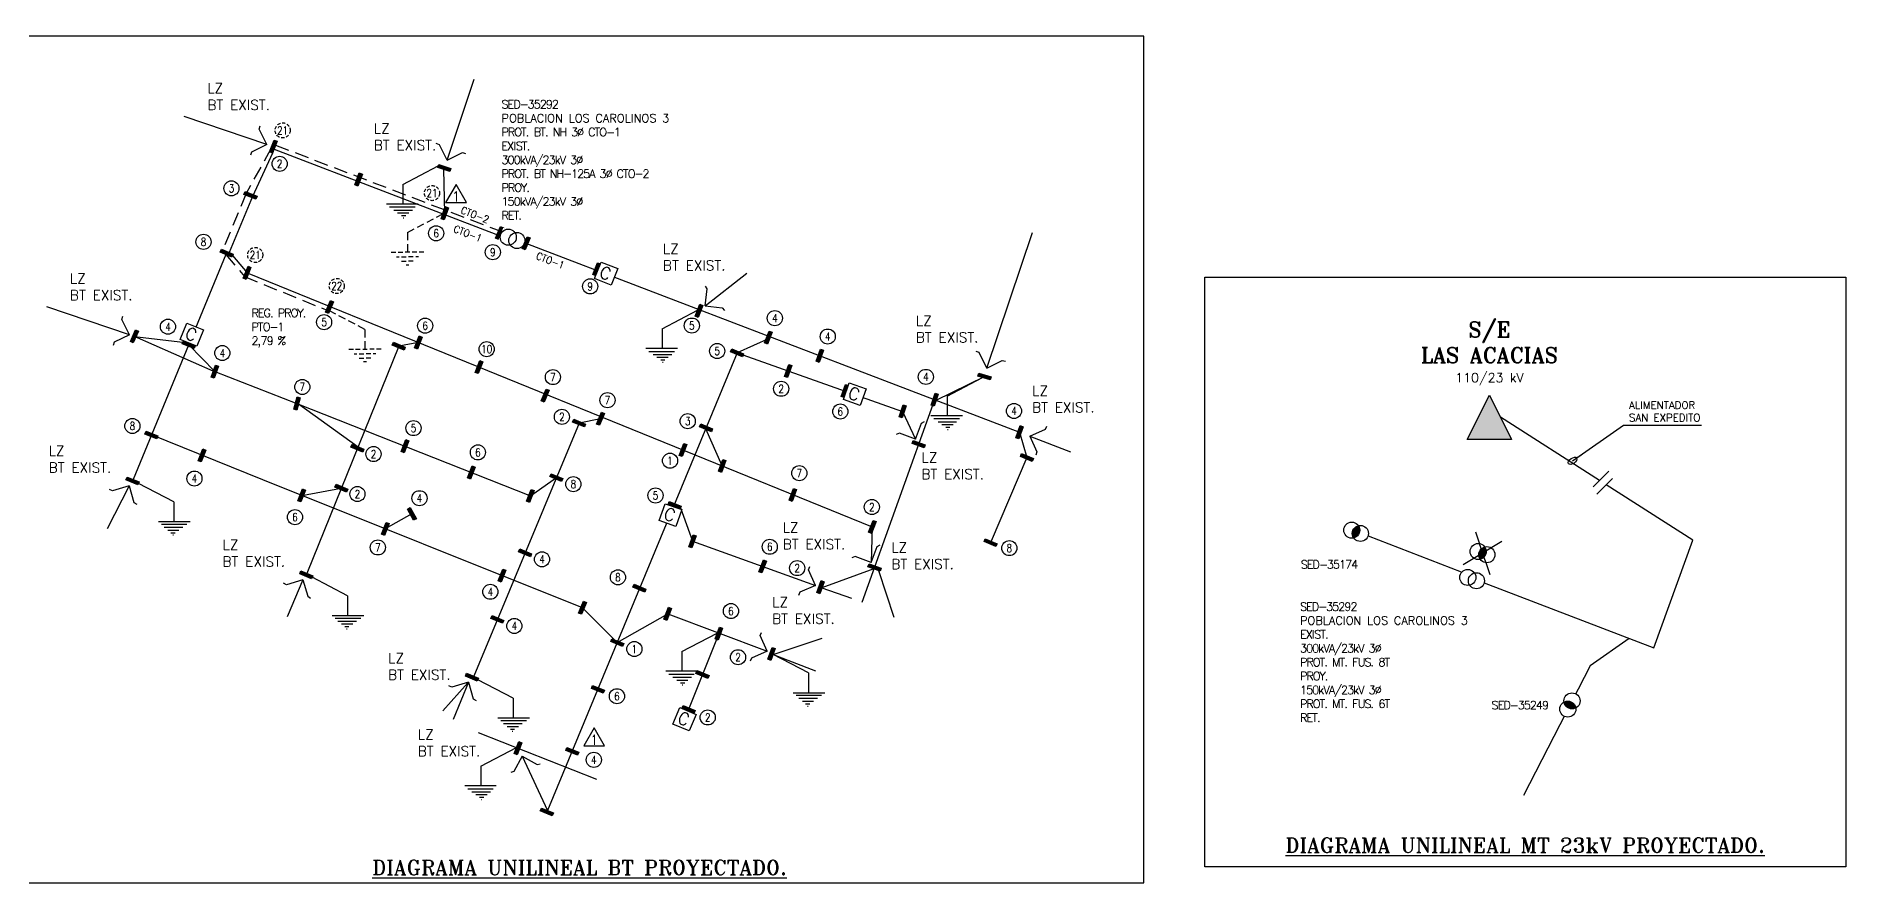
# Model space of a CAD drawing. Extents: x 0 to 346944, y 0 to 6285838.
# Drawn here: x 344771.3 to 344934.1, y 6284130.9 to 6284207.1 of the extents above; entities that cross this region are included whole.
import ezdxf
from ezdxf.enums import TextEntityAlignment as Align

# ---------------------------------------------------------------- set-up
doc = ezdxf.new("R2010")
doc.units = 0
doc.header["$LTSCALE"] = 5
for name, pattern in [('CONTINUOS', [0]), ('DASHDOTX2', [2, 1, -0.5, 0, -0.5]), ('DASHED', [0.75, 0.5, -0.25])]:
    doc.linetypes.add(name, pattern=pattern)
for name, color, linetype in [('COTAS', 11, 'Continuous'), ('EQUIPOS', 240, 'Continuous'), ('EQUIPOS_E', 240, 'Continuous'), ('EQUIPOS_P', 240, 'Continuous'), ('EQUIPOS_R', 240, 'Continuous'), ('ESTRUCTURAS', 42, 'Continuous'), ('ESTRUCTURAS_E', 42, 'Continuous'), ('ESTRUCTURAS_P', 42, 'Continuous'), ('FORMATO', 20, 'Continuous'), ('LBT_A_E', 100, 'Continuous'), ('LBT_A_P', 100, 'DASHED'), ('LMT_A_E', 10, 'DASHDOTX2'), ('Numero', 42, 'Continuous'), ('POSTES_E', 41, 'Continuous'), ('TEXTO', 2, 'Continuous')]:
    doc.layers.add(name, color=color, linetype=linetype)
doc.styles.add('ROMAND', font='romand.shx', dxfattribs={"height": 2})
doc.styles.add('ROMANS', font='romans.shx', dxfattribs={"height": 1})
doc.dimstyles.new('ELIPSE 500', dxfattribs={"dimtxt": 0.9, "dimasz": 0.9, "dimexe": 2.5, "dimexo": 2.5, "dimgap": 1.2, "dimtad": 0, "dimtih": 1, "dimtoh": 1, "dimdec": 0, "dimzin": 0, "dimdsep": 46, "dimtxsty": 'ROMANS', "dimblk": 'ELLIP', "dimcen": 0, "dimclrd": 11, "dimclre": 11, "dimclrt": 256, "dimadec": 0, "dimazin": 0, "dimtfac": 1, "dimtdec": 0, "dimtofl": 0, "dimtmove": 0, "dimatfit": 3, "dimldrblk": 'ELLIP', "dimfxlon": 1, "dimtolj": 1, "dimtzin": 0, "dimarcsym": 0})

# ---------------------------------------------------------------- blocks, each defined once
blk = doc.blocks.new('POSTE DIAGRAMA_E')
at = {"layer": 'ESTRUCTURAS_E'}
blk.add_hatch(color=256, dxfattribs=at).paths.add_polyline_path([(-0.29, -1.15), (0.29, -1.15), (0.29, 1.15), (-0.29, 1.15)])
for p, q in [((-0.29, -1.15), (-0.29, 1.15)), ((-0.29, 1.15), (0.29, 1.15)), ((0.29, 1.15), (0.29, -1.15)), ((0.29, -1.15), (-0.29, -1.15))]:
    blk.add_line(p, q, dxfattribs=at)
blk = doc.blocks.new('*U52')
at = {"layer": 'ESTRUCTURAS_E'}
blk.add_hatch(color=256, dxfattribs=at).paths.add_polyline_path([(-0.18, -1.17), (0.39, -1.12), (0.18, 1.17), (-0.39, 1.12)])
for p, q in [((-0.39, 1.12), (0.18, 1.17)), ((-0.18, -1.17), (-0.39, 1.12)), ((0.18, 1.17), (0.39, -1.12)), ((0.39, -1.12), (-0.18, -1.17))]:
    blk.add_line(p, q, dxfattribs=at)
blk = doc.blocks.new('*U58')
at = {"layer": 'ESTRUCTURAS_E'}
blk.add_hatch(color=256, dxfattribs=at).paths.add_polyline_path([(-1.15, 0.29), (-1.15, -0.28), (1.15, -0.29), (1.15, 0.28)])
for p, q in [((-1.15, 0.29), (1.15, 0.28)), ((-1.15, -0.28), (-1.15, 0.29)), ((1.15, 0.28), (1.15, -0.29)), ((1.15, -0.29), (-1.15, -0.28))]:
    blk.add_line(p, q, dxfattribs=at)
blk = doc.blocks.new('*U51')
at = {"layer": 'ESTRUCTURAS_E'}
for p, q in [((-9.11, -4.75), (0, 0)), ((-9.11, -4.75), (-9.11, -9.84)), ((-5.16, -9.84), (-13.27, -9.84)), ((-12.49, -10.57), (-5.94, -10.57)), ((-11.41, -11.36), (-6.63, -11.36)), ((-10.43, -12.09), (-7.53, -12.09)), ((-9.44, -12.78), (-8.37, -12.78)), ((-8.99, -13.36), (-8.84, -13.36))]:
    blk.add_line(p, q, dxfattribs=at)
blk = doc.blocks.new('LZ-ED')
at = {"layer": 'ESTRUCTURAS', "linetype": 'Continuous'}
for points in [[(0, 0), (-2.18, 2.19), (-2.78, 2.22)], [(0, 0), (2.18, 2.19), (2.78, 2.22)]]:
    blk.add_lwpolyline(points, dxfattribs=at)
blk = doc.blocks.new('n-emp-1')
blk.add_circle((0, 0), 1.7)
at = {"style": 'ROMANS', "width": 0.8}
blk.add_attdef('N', text='', height=1.8, dxfattribs=at).set_placement((0, 0), align=Align.MIDDLE)
blk = doc.blocks.new('TRAF-A_P')
blk.add_wipeout([(-0.83, 1.45), (-2.28, 1.45), (-2.28, -1.25), (-1.57, -1.25), (-1.56, -1.25), (-1.55, -1.26), (-1.53, -1.27), (-1.51, -1.28), (-1.5, -1.29), (-1.48, -1.3), (-1.46, -1.3), (-1.45, -1.31), (-1.43, -1.32), (-1.41, -1.33), (-1.4, -1.33), (-1.38, -1.34), (-1.36, -1.35), (-1.35, -1.35), (-1.33, -1.36), (-1.31, -1.37), (-1.3, -1.37), (-1.28, -1.38), (-1.26, -1.38), (-1.24, -1.39), (-1.23, -1.39), (-1.21, -1.4), (-1.19, -1.4), (-1.17, -1.41), (-1.16, -1.41), (-1.14, -1.42), (-1.12, -1.42), (-1.1, -1.42), (-1.08, -1.43), (-1.07, -1.43), (-1.05, -1.43), (-1.03, -1.44), (-1.01, -1.44), (-0.99, -1.44), (-0.98, -1.44), (-0.96, -1.44), (-0.94, -1.45), (-0.92, -1.45), (-0.9, -1.45), (-0.89, -1.45), (-0.87, -1.45), (-0.85, -1.45), (-0.83, -1.45), (0.83, -1.45), (0.85, -1.45), (0.87, -1.45), (0.89, -1.45), (0.9, -1.45), (0.92, -1.45), (0.94, -1.45), (0.96, -1.44), (0.98, -1.44), (0.99, -1.44), (1.01, -1.44), (1.03, -1.44), (1.05, -1.43), (1.07, -1.43), (1.08, -1.43), (1.1, -1.42), (1.12, -1.42), (1.14, -1.42), (1.16, -1.41), (1.17, -1.41), (1.19, -1.4), (1.21, -1.4), (1.23, -1.39), (1.24, -1.39), (1.26, -1.38), (1.28, -1.38), (1.3, -1.37), (1.31, -1.37), (1.33, -1.36), (1.35, -1.35), (1.36, -1.35), (1.38, -1.34), (1.4, -1.33), (1.41, -1.33), (1.43, -1.32), (1.45, -1.31), (1.46, -1.3), (1.48, -1.3), (1.5, -1.29), (1.51, -1.28), (1.53, -1.27), (1.55, -1.26), (1.56, -1.25), (1.57, -1.25), (2.28, -1.25), (2.28, 1.45), (0.83, 1.45), (0.81, 1.45), (0.79, 1.45), (0.78, 1.45), (0.76, 1.45), (0.74, 1.45), (0.72, 1.45), (0.7, 1.44), (0.69, 1.44), (0.67, 1.44), (0.65, 1.44), (0.63, 1.44), (0.61, 1.43), (0.59, 1.43), (0.58, 1.43), (0.56, 1.42), (0.54, 1.42), (0.52, 1.42), (0.51, 1.41), (0.49, 1.41), (0.47, 1.4), (0.45, 1.4), (0.43, 1.39), (0.42, 1.39), (0.4, 1.38), (0.38, 1.38), (0.37, 1.37), (0.35, 1.37), (0.33, 1.36), (0.31, 1.35), (0.3, 1.35), (0.28, 1.34), (0.26, 1.33), (0.25, 1.33), (0.23, 1.32), (0.21, 1.31), (0.2, 1.3), (0.18, 1.3), (0.16, 1.29), (0.15, 1.28), (0.13, 1.27), (0.12, 1.26), (0.1, 1.25), (0.08, 1.24), (0.07, 1.23), (0.05, 1.22), (0.04, 1.21), (0.02, 1.2), (0.01, 1.19), (0, 1.19), (-0.01, 1.19), (-0.02, 1.2), (-0.04, 1.21), (-0.05, 1.22), (-0.07, 1.23), (-0.08, 1.24), (-0.1, 1.25), (-0.12, 1.26), (-0.13, 1.27), (-0.15, 1.28), (-0.16, 1.29), (-0.18, 1.3), (-0.2, 1.3), (-0.21, 1.31), (-0.23, 1.32), (-0.25, 1.33), (-0.26, 1.33), (-0.28, 1.34), (-0.3, 1.35), (-0.31, 1.35), (-0.33, 1.36), (-0.35, 1.37), (-0.37, 1.37), (-0.38, 1.38), (-0.4, 1.38), (-0.42, 1.39), (-0.43, 1.39), (-0.45, 1.4), (-0.47, 1.4), (-0.49, 1.41), (-0.51, 1.41), (-0.52, 1.42), (-0.54, 1.42), (-0.56, 1.42), (-0.58, 1.43), (-0.59, 1.43), (-0.61, 1.43), (-0.63, 1.44), (-0.65, 1.44), (-0.67, 1.44), (-0.69, 1.44), (-0.7, 1.44), (-0.72, 1.45), (-0.74, 1.45), (-0.76, 1.45), (-0.78, 1.45), (-0.79, 1.45), (-0.81, 1.45)])
at = {"layer": 'EQUIPOS_E'}
for centre in [(-0.83, 0), (0.83, 0)]:
    blk.add_circle(centre, 1.45, dxfattribs=at)
blk = doc.blocks.new('ECAP_E')
blk.add_wipeout([(-1.6, -1.6), (-1.6, 1.6), (1.6, 1.6), (1.6, -1.6)])
at = {"layer": 'EQUIPOS'}
blk.add_lwpolyline([(-1.6, 1.6), (1.6, 1.6), (1.6, -1.6), (-1.6, -1.6)], close=True, dxfattribs=at)
at = {"layer": 'EQUIPOS', "style": 'ROMAND'}
blk.add_text('C', height=2.2, dxfattribs=at).set_placement((-1.14, -1.07))
blk = doc.blocks.new('*U53')
at = {"layer": 'ESTRUCTURAS_E'}
blk.add_hatch(color=256, dxfattribs=at).paths.add_polyline_path([(0.16, -1.18), (0.7, -0.96), (-0.16, 1.18), (-0.7, 0.96)])
for p, q in [((-0.7, 0.96), (-0.16, 1.18)), ((0.16, -1.18), (-0.7, 0.96)), ((-0.16, 1.18), (0.7, -0.96)), ((0.7, -0.96), (0.16, -1.18))]:
    blk.add_line(p, q, dxfattribs=at)
blk = doc.blocks.new('*U54')
at = {"layer": 'ESTRUCTURAS_E'}
blk.add_hatch(color=256, dxfattribs=at).paths.add_polyline_path([(1.16, -0.25), (1.14, 0.32), (-1.16, 0.25), (-1.14, -0.32)])
for p, q in [((-1.16, 0.25), (1.14, 0.32)), ((-1.14, -0.32), (-1.16, 0.25)), ((1.14, 0.32), (1.16, -0.25)), ((1.16, -0.25), (-1.14, -0.32))]:
    blk.add_line(p, q, dxfattribs=at)
blk = doc.blocks.new('*U55')
at = {"layer": 'ESTRUCTURAS', "linetype": 'Continuous'}
for points in [[(0, 0), (0.07, 3.09), (0.5, 3.53)], [(0, 0), (-3.09, 0.1), (-3.55, -0.3)]]:
    blk.add_lwpolyline(points, dxfattribs=at)
blk = doc.blocks.new('*U56')
at = {"layer": 'ESTRUCTURAS_E'}
blk.add_hatch(color=256, dxfattribs=at).paths.add_polyline_path([(-1.15, 0.3), (-1.15, -0.28), (1.15, -0.3), (1.15, 0.28)])
for p, q in [((-1.15, 0.3), (1.15, 0.28)), ((-1.15, -0.28), (-1.15, 0.3)), ((1.15, 0.28), (1.15, -0.3)), ((1.15, -0.3), (-1.15, -0.28))]:
    blk.add_line(p, q, dxfattribs=at)
blk = doc.blocks.new('*U57')
at = {"layer": 'ESTRUCTURAS_E'}
for p, q in [((9.11, -4.75), (0, 0)), ((9.11, -4.75), (9.11, -9.84)), ((5.16, -9.84), (13.27, -9.84)), ((12.49, -10.57), (5.94, -10.57)), ((11.41, -11.36), (6.63, -11.36)), ((10.43, -12.09), (7.53, -12.09)), ((9.44, -12.78), (8.37, -12.78)), ((8.99, -13.36), (8.84, -13.36))]:
    blk.add_line(p, q, dxfattribs=at)
blk = doc.blocks.new('*U59')
at = {"layer": 'ESTRUCTURAS_E'}
blk.add_hatch(color=256, dxfattribs=at).paths.add_polyline_path([(-1.15, 0.3), (-1.16, -0.28), (1.15, -0.3), (1.16, 0.28)])
for p, q in [((-1.16, -0.28), (-1.15, 0.3)), ((-1.15, 0.3), (1.16, 0.28)), ((1.16, 0.28), (1.15, -0.3)), ((1.15, -0.3), (-1.16, -0.28))]:
    blk.add_line(p, q, dxfattribs=at)
blk = doc.blocks.new('*U60')
at = {"layer": 'ESTRUCTURAS_E'}
blk.add_hatch(color=256, dxfattribs=at).paths.add_polyline_path([(1.16, -0.27), (1.15, 0.3), (-1.16, 0.27), (-1.15, -0.3)])
for p, q in [((-1.16, 0.27), (1.15, 0.3)), ((-1.15, -0.3), (-1.16, 0.27)), ((1.15, 0.3), (1.16, -0.27)), ((1.16, -0.27), (-1.15, -0.3))]:
    blk.add_line(p, q, dxfattribs=at)
blk = doc.blocks.new('n-emp-3')
at = {"layer": 'ESTRUCTURAS', "ltscale": 0.5}
blk.add_lwpolyline([(0, 2.16), (-1.87, -1.08), (1.87, -1.08)], close=True, dxfattribs=at)
at = {"color": 0, "style": 'ROMANS', "width": 0.8}
blk.add_attdef('N', text='', height=1.8, dxfattribs=at).set_placement((0, 0), align=Align.MIDDLE)
blk = doc.blocks.new('*U61')
at = {"layer": 'ESTRUCTURAS_E'}
for p, q in [((9.11, -4.75), (0, 0)), ((9.11, -4.75), (9.11, -9.84)), ((5.16, -9.84), (13.27, -9.84)), ((12.49, -10.57), (5.94, -10.57)), ((11.41, -11.36), (6.63, -11.36)), ((10.43, -12.09), (7.53, -12.09)), ((9.44, -12.78), (8.37, -12.78)), ((8.99, -13.36), (8.84, -13.36))]:
    blk.add_line(p, q, dxfattribs=at)
blk = doc.blocks.new('*U62')
at = {"layer": 'ESTRUCTURAS', "linetype": 'Continuous'}
for points in [[(0, 0), (-2.29, -2.08), (-2.34, -2.68)], [(0, 0), (-2.09, 2.27), (-2.09, 2.88)]]:
    blk.add_lwpolyline(points, dxfattribs=at)
blk = doc.blocks.new('TT-S_P')
at = {"layer": 'ESTRUCTURAS_E', "ltscale": 3}
for p, q in [((1.66, -0.86), (0, 0)), ((4.07, -2.12), (2.41, -1.26)), ((6.57, -3.43), (4.91, -2.56)), ((9.11, -4.75), (7.37, -3.84)), ((9.11, -4.75), (9.11, -6.8)), ((9.11, -7.79), (9.11, -9.84)), ((4.94, -9.84), (6.12, -9.84)), ((6.29, -11.01), (7, -11.01)), ((6.71, -9.84), (7.89, -9.84)), ((7.63, -11.01), (8.81, -11.01)), ((7.63, -12.15), (8.81, -12.15)), ((8.52, -9.84), (9.7, -9.84)), ((9.47, -13.1), (8.74, -13.1)), ((10.61, -11.01), (9.43, -11.01)), ((10.61, -12.15), (9.43, -12.15)), ((11.5, -9.84), (10.32, -9.84)), ((11.92, -11.01), (11.21, -11.01)), ((13.27, -9.84), (12.1, -9.84))]:
    blk.add_line(p, q, dxfattribs=at)
blk = doc.blocks.new('n-emp-1_P')
at = {"linetype": 'DASHED', "ltscale": 0.3}
blk.add_circle((0, 0), 1.7, dxfattribs=at)
at = {"style": 'ROMANS', "width": 0.8}
blk.add_attdef('N', text='', height=1.8, dxfattribs=at).set_placement((0, 0), align=Align.MIDDLE)
blk = doc.blocks.new('207')
blk.add_lwpolyline([(0, 2.5), (-2, -1.5), (2, -1.5)], close=True)
blk.add_solid([(0, 2.5), (-2, -1.5), (2, -1.5), (-2, -1.5)])
blk = doc.blocks.new('ELLIP')
at = {"color": 0, "lineweight": -2}
blk.add_line((-0.5, 0), (-1, 0), dxfattribs=at)
at = {"color": 0}
blk.add_ellipse((0, 0), major_axis=(0.5, 0), ratio=0.537857, dxfattribs=at)
blk = doc.blocks.new('TRAF-A_R')
blk.add_wipeout([(-0.83, 1.45), (-2.28, 1.45), (-2.28, -1.25), (-1.57, -1.25), (-1.56, -1.25), (-1.55, -1.26), (-1.53, -1.27), (-1.51, -1.28), (-1.5, -1.29), (-1.48, -1.3), (-1.46, -1.3), (-1.45, -1.31), (-1.43, -1.32), (-1.41, -1.33), (-1.4, -1.33), (-1.38, -1.34), (-1.36, -1.35), (-1.35, -1.35), (-1.33, -1.36), (-1.31, -1.37), (-1.3, -1.37), (-1.28, -1.38), (-1.26, -1.38), (-1.24, -1.39), (-1.23, -1.39), (-1.21, -1.4), (-1.19, -1.4), (-1.17, -1.41), (-1.16, -1.41), (-1.14, -1.42), (-1.12, -1.42), (-1.1, -1.42), (-1.08, -1.43), (-1.07, -1.43), (-1.05, -1.43), (-1.03, -1.44), (-1.01, -1.44), (-0.99, -1.44), (-0.98, -1.44), (-0.96, -1.44), (-0.94, -1.45), (-0.92, -1.45), (-0.9, -1.45), (-0.89, -1.45), (-0.87, -1.45), (-0.85, -1.45), (-0.83, -1.45), (0.83, -1.45), (0.85, -1.45), (0.87, -1.45), (0.89, -1.45), (0.9, -1.45), (0.92, -1.45), (0.94, -1.45), (0.96, -1.44), (0.98, -1.44), (0.99, -1.44), (1.01, -1.44), (1.03, -1.44), (1.05, -1.43), (1.07, -1.43), (1.08, -1.43), (1.1, -1.42), (1.12, -1.42), (1.14, -1.42), (1.16, -1.41), (1.17, -1.41), (1.19, -1.4), (1.21, -1.4), (1.23, -1.39), (1.24, -1.39), (1.26, -1.38), (1.28, -1.38), (1.3, -1.37), (1.31, -1.37), (1.33, -1.36), (1.35, -1.35), (1.36, -1.35), (1.38, -1.34), (1.4, -1.33), (1.41, -1.33), (1.43, -1.32), (1.45, -1.31), (1.46, -1.3), (1.48, -1.3), (1.5, -1.29), (1.51, -1.28), (1.53, -1.27), (1.55, -1.26), (1.56, -1.25), (1.57, -1.25), (2.28, -1.25), (2.28, 1.45), (0.83, 1.45), (0.81, 1.45), (0.79, 1.45), (0.78, 1.45), (0.76, 1.45), (0.74, 1.45), (0.72, 1.45), (0.7, 1.44), (0.69, 1.44), (0.67, 1.44), (0.65, 1.44), (0.63, 1.44), (0.61, 1.43), (0.59, 1.43), (0.58, 1.43), (0.56, 1.42), (0.54, 1.42), (0.52, 1.42), (0.51, 1.41), (0.49, 1.41), (0.47, 1.4), (0.45, 1.4), (0.43, 1.39), (0.42, 1.39), (0.4, 1.38), (0.38, 1.38), (0.37, 1.37), (0.35, 1.37), (0.33, 1.36), (0.31, 1.35), (0.3, 1.35), (0.28, 1.34), (0.26, 1.33), (0.25, 1.33), (0.23, 1.32), (0.21, 1.31), (0.2, 1.3), (0.18, 1.3), (0.16, 1.29), (0.15, 1.28), (0.13, 1.27), (0.12, 1.26), (0.1, 1.25), (0.08, 1.24), (0.07, 1.23), (0.05, 1.22), (0.04, 1.21), (0.02, 1.2), (0.01, 1.19), (0, 1.19), (-0.01, 1.19), (-0.02, 1.2), (-0.04, 1.21), (-0.05, 1.22), (-0.07, 1.23), (-0.08, 1.24), (-0.1, 1.25), (-0.12, 1.26), (-0.13, 1.27), (-0.15, 1.28), (-0.16, 1.29), (-0.18, 1.3), (-0.2, 1.3), (-0.21, 1.31), (-0.23, 1.32), (-0.25, 1.33), (-0.26, 1.33), (-0.28, 1.34), (-0.3, 1.35), (-0.31, 1.35), (-0.33, 1.36), (-0.35, 1.37), (-0.37, 1.37), (-0.38, 1.38), (-0.4, 1.38), (-0.42, 1.39), (-0.43, 1.39), (-0.45, 1.4), (-0.47, 1.4), (-0.49, 1.41), (-0.51, 1.41), (-0.52, 1.42), (-0.54, 1.42), (-0.56, 1.42), (-0.58, 1.43), (-0.59, 1.43), (-0.61, 1.43), (-0.63, 1.44), (-0.65, 1.44), (-0.67, 1.44), (-0.69, 1.44), (-0.7, 1.44), (-0.72, 1.45), (-0.74, 1.45), (-0.76, 1.45), (-0.78, 1.45), (-0.79, 1.45), (-0.81, 1.45)])
at = {"layer": 'EQUIPOS_E'}
blk.add_hatch(color=256, dxfattribs=at).paths.add_polyline_path([(0, -1.19, 0.244912), (0.62, 0, 0.244912), (0, 1.19, 0.244912), (-0.62, 0, 0.244912)])
at = {"layer": 'EQUIPOS_E', "color": 2}
for p, q in [((2.53, 3.16), (-2.53, -3.16)), ((-2.53, 3.16), (2.53, -3.16))]:
    blk.add_line(p, q, dxfattribs=at)
at = {"layer": 'EQUIPOS_E'}
for centre in [(-0.83, 0), (0.83, 0)]:
    blk.add_circle(centre, 1.45, dxfattribs=at)
blk = doc.blocks.new('*U113')
blk.add_wipeout([(-0.83, 1.45), (-2.28, 1.45), (-2.28, -1.25), (-1.57, -1.25), (-1.56, -1.25), (-1.55, -1.26), (-1.53, -1.27), (-1.51, -1.28), (-1.5, -1.29), (-1.48, -1.3), (-1.46, -1.3), (-1.45, -1.31), (-1.43, -1.32), (-1.41, -1.33), (-1.4, -1.33), (-1.38, -1.34), (-1.36, -1.35), (-1.35, -1.35), (-1.33, -1.36), (-1.31, -1.37), (-1.3, -1.37), (-1.28, -1.38), (-1.26, -1.38), (-1.24, -1.39), (-1.23, -1.39), (-1.21, -1.4), (-1.19, -1.4), (-1.17, -1.41), (-1.16, -1.41), (-1.14, -1.42), (-1.12, -1.42), (-1.1, -1.42), (-1.08, -1.43), (-1.07, -1.43), (-1.05, -1.43), (-1.03, -1.44), (-1.01, -1.44), (-0.99, -1.44), (-0.98, -1.44), (-0.96, -1.44), (-0.94, -1.45), (-0.92, -1.45), (-0.9, -1.45), (-0.89, -1.45), (-0.87, -1.45), (-0.85, -1.45), (-0.83, -1.45), (0.83, -1.45), (0.85, -1.45), (0.87, -1.45), (0.89, -1.45), (0.9, -1.45), (0.92, -1.45), (0.94, -1.45), (0.96, -1.44), (0.98, -1.44), (0.99, -1.44), (1.01, -1.44), (1.03, -1.44), (1.05, -1.43), (1.07, -1.43), (1.08, -1.43), (1.1, -1.42), (1.12, -1.42), (1.14, -1.42), (1.16, -1.41), (1.17, -1.41), (1.19, -1.4), (1.21, -1.4), (1.23, -1.39), (1.24, -1.39), (1.26, -1.38), (1.28, -1.38), (1.3, -1.37), (1.31, -1.37), (1.33, -1.36), (1.35, -1.35), (1.36, -1.35), (1.38, -1.34), (1.4, -1.33), (1.41, -1.33), (1.43, -1.32), (1.45, -1.31), (1.46, -1.3), (1.48, -1.3), (1.5, -1.29), (1.51, -1.28), (1.53, -1.27), (1.55, -1.26), (1.56, -1.25), (1.57, -1.25), (2.28, -1.25), (2.28, 1.45), (0.83, 1.45), (0.81, 1.45), (0.79, 1.45), (0.78, 1.45), (0.76, 1.45), (0.74, 1.45), (0.72, 1.45), (0.7, 1.44), (0.69, 1.44), (0.67, 1.44), (0.65, 1.44), (0.63, 1.44), (0.61, 1.43), (0.59, 1.43), (0.58, 1.43), (0.56, 1.42), (0.54, 1.42), (0.52, 1.42), (0.51, 1.41), (0.49, 1.41), (0.47, 1.4), (0.45, 1.4), (0.43, 1.39), (0.42, 1.39), (0.4, 1.38), (0.38, 1.38), (0.37, 1.37), (0.35, 1.37), (0.33, 1.36), (0.31, 1.35), (0.3, 1.35), (0.28, 1.34), (0.26, 1.33), (0.25, 1.33), (0.23, 1.32), (0.21, 1.31), (0.2, 1.3), (0.18, 1.3), (0.16, 1.29), (0.15, 1.28), (0.13, 1.27), (0.12, 1.26), (0.1, 1.25), (0.08, 1.24), (0.07, 1.23), (0.05, 1.22), (0.04, 1.21), (0.02, 1.2), (0.01, 1.19), (0, 1.19), (-0.01, 1.19), (-0.02, 1.2), (-0.04, 1.21), (-0.05, 1.22), (-0.07, 1.23), (-0.08, 1.24), (-0.1, 1.25), (-0.12, 1.26), (-0.13, 1.27), (-0.15, 1.28), (-0.16, 1.29), (-0.18, 1.3), (-0.2, 1.3), (-0.21, 1.31), (-0.23, 1.32), (-0.25, 1.33), (-0.26, 1.33), (-0.28, 1.34), (-0.3, 1.35), (-0.31, 1.35), (-0.33, 1.36), (-0.35, 1.37), (-0.37, 1.37), (-0.38, 1.38), (-0.4, 1.38), (-0.42, 1.39), (-0.43, 1.39), (-0.45, 1.4), (-0.47, 1.4), (-0.49, 1.41), (-0.51, 1.41), (-0.52, 1.42), (-0.54, 1.42), (-0.56, 1.42), (-0.58, 1.43), (-0.59, 1.43), (-0.61, 1.43), (-0.63, 1.44), (-0.65, 1.44), (-0.67, 1.44), (-0.69, 1.44), (-0.7, 1.44), (-0.72, 1.45), (-0.74, 1.45), (-0.76, 1.45), (-0.78, 1.45), (-0.79, 1.45), (-0.81, 1.45)])
at = {"layer": 'EQUIPOS_E'}
h = blk.add_hatch(color=256, dxfattribs=at)
edge = h.paths.add_edge_path()
edge.add_arc((-0.83, 0), 1.45, 304.9538, 360)
edge.add_arc((-0.83, 0), 1.45, 359.9988, 415.0488)
edge.add_arc((0.83, 0), 1.45, 124.9511, 180.0013)
edge.add_arc((0.83, 0), 1.45, 179.9956, 235.0506)
for centre in [(-0.83, 0), (0.83, 0)]:
    blk.add_circle(centre, 1.45, dxfattribs=at)
blk = doc.blocks.new('2')
for p, q in [((-0.6875, -0.9375), (-0.0625, 0.9375)), ((0.0625, -0.9375), (0.6875, 0.9375))]:
    blk.add_line(p, q)
blk = doc.blocks.new('*U122')
at = {"layer": 'ESTRUCTURAS_E', "ltscale": 3}
for p, q in [((-1.66, -0.86), (0, 0)), ((-9.11, -4.75), (-7.37, -3.84)), ((-6.57, -3.43), (-4.91, -2.56)), ((-4.07, -2.12), (-2.41, -1.26)), ((-9.11, -4.75), (-9.11, -6.8)), ((-9.11, -7.79), (-9.11, -9.84)), ((-13.27, -9.84), (-12.1, -9.84)), ((-11.92, -11.01), (-11.21, -11.01)), ((-11.5, -9.84), (-10.32, -9.84)), ((-10.61, -11.01), (-9.43, -11.01)), ((-10.61, -12.15), (-9.43, -12.15)), ((-8.52, -9.84), (-9.7, -9.84)), ((-9.47, -13.1), (-8.74, -13.1)), ((-7.63, -11.01), (-8.81, -11.01)), ((-7.63, -12.15), (-8.81, -12.15)), ((-6.71, -9.84), (-7.89, -9.84)), ((-6.29, -11.01), (-7, -11.01)), ((-4.94, -9.84), (-6.12, -9.84))]:
    blk.add_line(p, q, dxfattribs=at)

msp = doc.modelspace()

# ---------------------------------------------------------------- linework, layer by layer
at = {"layer": 'LBT_A_E', "ltscale": 0.5}
for points in [[(344808.22, 6284195.97), (344810.67, 6284203.27)], [(344792.02, 6284197.38), (344784.57, 6284199.89)], [(344792.66, 6284196.95), (344813, 6284189.15)], [(344792.52, 6284196.6), (344790.72, 6284192.71), (344788.63, 6284187.65)], [(344808.02, 6284191.19), (344807.93, 6284195.13)], [(344856.79, 6284177.25), (344860.89, 6284189.45)], [(344788.33, 6284187.46), (344779.97, 6284167.22)], [(344788.92, 6284187.37), (344790.23, 6284185.82), (344846.49, 6284162.94), (344846.39, 6284159.73)], [(344815.21, 6284188.52), (344859.73, 6284171.47)], [(344831.45, 6284182.84), (344835.21, 6284185.78)], [(344779.66, 6284180.25), (344772.21, 6284182.75)], [(344784.98, 6284179.35), (344787.33, 6284176.93), (344794.72, 6284174.06), (344815.72, 6284165.73), (344818.06, 6284167.38)], [(344805.65, 6284179.55), (344803.88, 6284179.22), (344795.61, 6284158.75)], [(344837.27, 6284179.94), (344834.32, 6284178.61), (344817.25, 6284137.4)], [(344834.32, 6284178.61), (344849.22, 6284173.34)], [(344852.24, 6284174.34), (344856.59, 6284176.48)], [(344794.85, 6284174.01), (344800.22, 6284170.16)], [(344822.03, 6284172.68), (344820.11, 6284172.29), (344810.62, 6284149.49)], [(344849.22, 6284173.34), (344850.38, 6284170.84)], [(344823.54, 6284152.52), (344820.41, 6284155.66), (344791.66, 6284167.17), (344781.62, 6284171.22)], [(344832.98, 6284168.43), (344831.5, 6284171.78)], [(344859.73, 6284171.47), (344860.4, 6284169.2), (344857.18, 6284161.65)], [(344860.67, 6284171.11), (344864.31, 6284169.69)], [(344779.61, 6284166.63), (344777.64, 6284162.77)], [(344795.15, 6284165.77), (344798.71, 6284166.43)], [(344805.06, 6284164.11), (344802.67, 6284162.76)], [(344795.25, 6284158.17), (344793.85, 6284154.83)], [(344846.64, 6284159.15), (344841.96, 6284157.46), (344844.62, 6284156.51)], [(344847.04, 6284159.01), (344848.44, 6284154.82)], [(344823.52, 6284152.53), (344828.08, 6284155.11), (344837.04, 6284151.74)], [(344837.56, 6284151.45), (344841.99, 6284152.91)], [(344832.47, 6284152.8), (344829.95, 6284146.49)], [(344837.56, 6284151.45), (344841.37, 6284149.97)], [(344810.1, 6284148.91), (344807.84, 6284146.37)], [(344810.15, 6284148.95), (344808.76, 6284145.6)], [(344811.02, 6284144.42), (344821.67, 6284140.21)], [(344814.97, 6284142.28), (344817.25, 6284137.4)]]:
    msp.add_lwpolyline(points, dxfattribs=at)
at = {"layer": 'LBT_A_P', "linetype": 'DASHED', "ltscale": 0.5}
for points in [[(344792.36, 6284196.98), (344790.14, 6284192.96), (344788.05, 6284187.89)], [(344792.8, 6284197.32), (344813.15, 6284189.53)], [(344788.33, 6284187.46), (344789.99, 6284185.48), (344797.5, 6284182.43)]]:
    msp.add_lwpolyline(points, dxfattribs=at)
at = {"layer": 'LMT_A_E', "linetype": 'CONTINUOS', "ltscale": 0.5}
for points in [[(344911.91, 6284167.12), (344903.02, 6284172.81)], [(344901.54, 6284157.89), (344916.81, 6284152.04), (344920.31, 6284161.74), (344912.52, 6284166.72)], [(344891.1, 6284162.14), (344899.48, 6284158.9)], [(344914.58, 6284152.9), (344911.07, 6284150.44), (344905.1, 6284138.75)]]:
    msp.add_lwpolyline(points, dxfattribs=at)

# ---------------------------------------------------------------- block references
at = {"layer": 'EQUIPOS', "linetype": 'Continuous', "xscale": -1}
msp.add_blockref('207', (344902.02, 6284172.31), dxfattribs=at)
at = {"layer": 'EQUIPOS', "ltscale": 5, "xscale": -1, "rotation": 116.5980042757971}
msp.add_blockref('2', (344912.22, 6284166.92), dxfattribs=at)
at = {"layer": 'ESTRUCTURAS'}
for name, p, xscale, yscale, zscale, values in [('n-emp-1', (344793.16, 6284195.64), 0.4000000000014552, 0.4000000000014552, 0.4000000000014552, {'N': '2'}), ('n-emp-1', (344788.82, 6284193.43), 0.4000000000014552, 0.4000000000014552, 0.4000000000014552, {'N': '3'}), ('n-emp-3', (344809.03, 6284192.7), 0.5, 0.5, 0.5, {'N': '1'}), ('n-emp-1', (344786.31, 6284188.61), 0.4000000000014552, 0.4000000000014552, 0.4000000000014552, {'N': '8'}), ('n-emp-1', (344807.24, 6284189.38), 0.4000000000014552, 0.4000000000014552, 0.4000000000014552, {'N': '6'}), ('n-emp-1', (344812.34, 6284187.68), 0.4000000000014552, 0.4000000000014552, 0.4000000000014552, {'N': '9'}), ('n-emp-1', (344821.1, 6284184.6), 0.4000000000014552, 0.4000000000014552, 0.4000000000014552, {'N': '9'}), ('n-emp-1', (344837.72, 6284181.74), 0.4000000000014552, 0.4000000000014552, 0.4000000000014552, {'N': '4'}), ('n-emp-1', (344783.11, 6284180.97), 0.4000000000014552, 0.4000000000014552, 0.4000000000014552, {'N': '4'}), ('n-emp-1', (344797.16, 6284181.38), 0.4000000000014552, 0.4000000000014552, 0.4000000000014552, {'N': '5'}), ('n-emp-1', (344806.25, 6284181.06), 0.4000000000014552, 0.4000000000014552, 0.4000000000014552, {'N': '6'}), ('n-emp-1', (344830.25, 6284181.07), 0.4000000000014552, 0.4000000000014552, 0.4000000000014552, {'N': '5'}), ('n-emp-1', (344842.48, 6284180.08), 0.4000000000014552, 0.4000000000014552, 0.4000000000014552, {'N': '4'}), ('n-emp-1', (344788, 6284178.6), 0.4000000000014552, 0.4000000000014552, 0.4000000000014552, {'N': '4'}), ('n-emp-1', (344811.79, 6284178.95), 0.4000000000014552, 0.4000000000014552, 0.4000000000014552, {'N': '10'}), ('n-emp-1', (344832.53, 6284178.78), 0.4000000000014552, 0.4000000000014552, 0.4000000000014552, {'N': '5'}), ('n-emp-1', (344795.2, 6284175.54), 0.4000000000014552, 0.4000000000014552, 0.4000000000014552, {'N': '7'}), ('n-emp-1', (344817.75, 6284176.43), 0.4000000000014552, 0.4000000000014552, 0.4000000000014552, {'N': '7'}), ('n-emp-1', (344838.29, 6284175.38), 0.4000000000014552, 0.4000000000014552, 0.4000000000014552, {'N': '2'}), ('n-emp-1', (344851.31, 6284176.45), 0.4000000000014552, 0.4000000000014552, 0.4000000000014552, {'N': '4'}), ('n-emp-1', (344822.66, 6284174.35), 0.4000000000014552, 0.4000000000014552, 0.4000000000014552, {'N': '7'}), ('n-emp-1', (344843.61, 6284173.33), 0.4000000000014552, 0.4000000000014552, 0.4000000000014552, {'N': '6'}), ('n-emp-1', (344859.24, 6284173.38), 0.4000000000014552, 0.4000000000014552, 0.4000000000014552, {'N': '4'}), ('n-emp-1', (344779.91, 6284172.03), 0.4000000000014552, 0.4000000000014552, 0.4000000000014552, {'N': '8'}), ('n-emp-1', (344805.2, 6284171.84), 0.4000000000014552, 0.4000000000014552, 0.4000000000014552, {'N': '5'}), ('n-emp-1', (344818.56, 6284172.85), 0.4000000000014552, 0.4000000000014552, 0.4000000000014552, {'N': '2'}), ('n-emp-1', (344829.88, 6284172.46), 0.4000000000014552, 0.4000000000014552, 0.4000000000014552, {'N': '3'}), ('n-emp-1', (344801.61, 6284169.5), 0.4000000000014552, 0.4000000000014552, 0.4000000000014552, {'N': '2'}), ('n-emp-1', (344811, 6284169.65), 0.4000000000014552, 0.4000000000014552, 0.4000000000014552, {'N': '6'}), ('n-emp-1', (344828.29, 6284168.9), 0.4000000000014552, 0.4000000000014552, 0.4000000000014552, {'N': '1'}), ('n-emp-1', (344785.49, 6284167.29), 0.4000000000014552, 0.4000000000014552, 0.4000000000014552, {'N': '4'}), ('n-emp-1', (344839.92, 6284167.78), 0.4000000000014552, 0.4000000000014552, 0.4000000000014552, {'N': '7'}), ('n-emp-1', (344800.16, 6284165.9), 0.4000000000014552, 0.4000000000014552, 0.4000000000014552, {'N': '2'}), ('n-emp-1', (344805.74, 6284165.52), 0.4000000000014552, 0.4000000000014552, 0.4000000000014552, {'N': '4'}), ('n-emp-1', (344819.59, 6284166.79), 0.4000000000014552, 0.4000000000014552, 0.4000000000014552, {'N': '8'}), ('n-emp-1', (344826.98, 6284165.77), 0.4000000000014552, 0.4000000000014552, 0.4000000000014552, {'N': '5'}), ('n-emp-1', (344794.54, 6284163.82), 0.4000000000014552, 0.4000000000014552, 0.4000000000014552, {'N': '6'}), ('n-emp-1', (344846.45, 6284164.73), 0.4000000000014552, 0.4000000000014552, 0.4000000000014552, {'N': '2'}), ('n-emp-1', (344802, 6284161.09), 0.4000000000014552, 0.4000000000014552, 0.4000000000014552, {'N': '7'}), ('n-emp-1', (344837.26, 6284161.15), 0.4000000000014552, 0.4000000000014552, 0.4000000000014552, {'N': '6'}), ('n-emp-1', (344858.82, 6284161.03), 0.4000000000014552, 0.4000000000014552, 0.4000000000014552, {'N': '8'}), ('n-emp-1', (344816.77, 6284160.02), 0.4000000000014552, 0.4000000000014552, 0.4000000000014552, {'N': '4'}), ('n-emp-1', (344839.73, 6284159.23), 0.4000000000014552, 0.4000000000014552, 0.4000000000014552, {'N': '2'}), ('n-emp-1', (344812.12, 6284157.1), 0.4000000000014552, 0.4000000000014552, 0.4000000000014552, {'N': '4'}), ('n-emp-1', (344823.6, 6284158.4), 0.4000000000014552, 0.4000000000014552, 0.4000000000014552, {'N': '8'}), ('n-emp-1', (344814.28, 6284154.02), 0.4000000000014552, 0.4000000000014552, 0.4000000000014552, {'N': '4'}), ('n-emp-1', (344833.77, 6284155.36), 0.4000000000014552, 0.4000000000014552, 0.4000000000014552, {'N': '6'}), ('n-emp-1', (344825.08, 6284151.94), 0.4000000000014552, 0.4000000000014552, 0.4000000000014552, {'N': '1'}), ('n-emp-1', (344834.41, 6284151.2), 0.4000000000014552, 0.4000000000014552, 0.4000000000014552, {'N': '2'}), ('n-emp-1', (344823.51, 6284147.69), 0.4000000000014552, 0.4000000000014552, 0.4000000000014552, {'N': '6'}), ('n-emp-1', (344831.68, 6284145.78), 0.4000000000014552, 0.4000000000014552, 0.4000000000014552, {'N': '2'}), ('n-emp-3', (344821.46, 6284143.75), 0.5, 0.5, 0.5, {'N': '1'}), ('n-emp-1', (344821.43, 6284141.96), 0.4000000000014552, 0.4000000000014552, 0.4000000000014552, {'N': '4'})]:
    msp.add_blockref(name, p, dxfattribs=dict(at, xscale=xscale, yscale=yscale, zscale=zscale)).add_auto_attribs(values)
at = {"layer": 'ESTRUCTURAS_E'}
for name, p, xscale, yscale, zscale, rotation in [('LZ-ED', (344792.02, 6284197.38), 0.5, 0.5, 0.5, 71.41407334455826), ('LZ-ED', (344808.22, 6284195.97), 0.5, 0.5, 0.5, 341.4140733445582), ('LZ-ED', (344831.45, 6284182.84), 0.4999999999999999, 0.4999999999999999, 0.4999999999999999, 308.0444421390982), ('LZ-ED', (344779.66, 6284180.25), 0.5, 0.5, 0.5, 71.41407334455826), ('LZ-ED', (344856.79, 6284177.25), 0.5, 0.5, 0.5, 341.4140733445582), ('*U55', (344850.38, 6284170.84), 0.5, 0.5, 0.5, 341.4140733445582), ('LZ-ED', (344860.67, 6284171.11), 0.4999999999999999, 0.4999999999999999, 0.4999999999999999, 248.7371780630752), ('LZ-ED', (344779.61, 6284166.63), 0.4999999999999999, 0.4999999999999999, 0.4999999999999999, 151.4140733431503), ('*U55', (344846.39, 6284159.73), 0.5, 0.5, 0.5, 341.4140733445582), ('*U62', (344841.39, 6284157.67), 0.5, 0.5, 0.5, 341.4140733445582), ('LZ-ED', (344795.25, 6284158.17), 0.4999999999999999, 0.4999999999999999, 0.4999999999999999, 151.4140733431503), ('*U62', (344837.04, 6284151.74), 0.5, 0.5, 0.5, 341.4140733445582), ('LZ-ED', (344810.15, 6284148.95), 0.4999999999999999, 0.4999999999999999, 0.4999999999999999, 151.4140733431503), ('LZ-ED', (344814.97, 6284142.28), 0.4999999999999998, 0.4999999999999998, 0.4999999999999998, 196.4140733406174)]:
    msp.add_blockref(name, p, dxfattribs=dict(at, xscale=xscale, yscale=yscale, zscale=zscale, rotation=rotation))
at = {"layer": 'ESTRUCTURAS_E', "ltscale": 5, "xscale": 0.35, "yscale": 0.35, "zscale": 0.35}
for name, p in [('*U51', (344807.43, 6284195.45)), ('*U51', (344830.76, 6284182.45)), ('*U51', (344856.4, 6284176.39)), ('*U57', (344780.45, 6284166.86)), ('*U57', (344796.09, 6284158.4)), ('*U51', (344832.54, 6284153.38)), ('*U61', (344837.56, 6284151.45)), ('*U57', (344810.99, 6284149.18)), ('*U51', (344814.46, 6284143.06))]:
    msp.add_blockref(name, p, dxfattribs=at)
at = {"layer": 'ESTRUCTURAS_P', "xscale": 0.4, "yscale": 0.4, "zscale": 0.4}
for p, values in [((344793.43, 6284198.65), {'N': '21'}), ((344806.87, 6284193), {'N': '21'}), ((344790.96, 6284187.43), {'N': '21'}), ((344798.3, 6284184.63), {'N': '22'})]:
    msp.add_blockref('n-emp-1_P', p, dxfattribs=at).add_auto_attribs(values)
at = {"layer": 'ESTRUCTURAS_P', "ltscale": 5, "xscale": 0.35, "yscale": 0.35, "zscale": 0.35}
for name, p in [('*U122', (344807.85, 6284191.13)), ('TT-S_P', (344797.65, 6284182.39))]:
    msp.add_blockref(name, p, dxfattribs=at)
at = {"layer": 'POSTES_E'}
for name, p, xscale, yscale, zscale, rotation in [('POSTE DIAGRAMA_E', (344792.59, 6284197.19), 0.4999999999999999, 0.4999999999999999, 0.4999999999999999, 338.9261709356439), ('POSTE DIAGRAMA_E', (344807.98, 6284195.26), 0.5, 0.5, 0.5, 71.41407340722492), ('POSTE DIAGRAMA_E', (344800.27, 6284194.23), 0.5, 0.5, 0.5, 340.0265630447001), ('POSTE DIAGRAMA_E', (344790.54, 6284192.79), 0.5, 0.5, 0.5, 248.7808214668681), ('POSTE DIAGRAMA_E', (344808.02, 6284191.19), 0.5, 0.5, 0.5, 341.1677665225499), ('POSTE DIAGRAMA_E', (344812.95, 6284189.41), 0.5, 0.5, 0.5, 337.104728878615), ('POSTE DIAGRAMA_E', (344788.39, 6284187.59), 0.5, 0.5, 0.5, 67.55119051327031), ('POSTE DIAGRAMA_E', (344790.23, 6284185.82), 0.5, 0.5, 0.5, 337.8200434585086), ('POSTE DIAGRAMA_E', (344821.68, 6284186.14), 0.5, 0.5, 0.5, 338.6101933946352), ('POSTE DIAGRAMA_E', (344797.64, 6284182.74), 0.5, 0.5, 0.5, 337.4435115772483), ('*U52', (344830.89, 6284182.4), 0.5, 0.5, 0.5, 333.6397026585135), ('POSTE DIAGRAMA_E', (344780.09, 6284180.1), 0.5, 0.5, 0.5, 336.2089210029174), ('POSTE DIAGRAMA_E', (344837.14, 6284179.99), 0.5, 0.5, 0.5, 339.0946928306008), ('POSTE DIAGRAMA_E', (344784.98, 6284179.35), 0.4999999999999999, 0.4999999999999999, 0.4999999999999999, 67.55119050951146), ('POSTE DIAGRAMA_E', (344803.88, 6284179.22), 0.5, 0.5, 0.5, 247.9900883349282), ('POSTE DIAGRAMA_E', (344805.65, 6284179.55), 0.5, 0.5, 0.5, 338.8757652259917), ('POSTE DIAGRAMA_E', (344834.32, 6284178.61), 0.5, 0.5, 0.5, 247.5328761518117), ('POSTE DIAGRAMA_E', (344841.76, 6284178.35), 0.5, 0.5, 0.5, 340.7148799109369), ('POSTE DIAGRAMA_E', (344787.33, 6284176.93), 0.5, 0.5, 0.5, 340.3555583086575), ('POSTE DIAGRAMA_E', (344811.11, 6284177.33), 0.5, 0.5, 0.5, 338.8757652259917), ('POSTE DIAGRAMA_E', (344838.92, 6284176.98), 0.5, 0.5, 0.5, 340.7148799109369), ('POSTE DIAGRAMA_E', (344844.01, 6284175.18), 0.5, 0.5, 0.5, 340.7148799109369), ('*U54', (344856.59, 6284176.48), 0.5, 0.5, 0.5, 340.7148799109369), ('POSTE DIAGRAMA_E', (344794.72, 6284174.06), 0.5, 0.5, 0.5, 344.8835198130686), ('POSTE DIAGRAMA_E', (344817.06, 6284174.77), 0.5, 0.5, 0.5, 337.284266218284), ('POSTE DIAGRAMA_E', (344852.1, 6284174.39), 0.5, 0.5, 0.5, 340.7148799109369), ('*U58', (344820.11, 6284172.29), 0.5, 0.5, 0.5, 157.7066772651595), ('POSTE DIAGRAMA_E', (344822.03, 6284172.68), 0.5, 0.5, 0.5, 337.7804641830595), ('POSTE DIAGRAMA_E', (344849.22, 6284173.34), 0.5, 0.5, 0.5, 340.7148799109369), ('POSTE DIAGRAMA_E', (344781.62, 6284171.22), 0.4999999999999999, 0.4999999999999999, 0.4999999999999999, 67.55119051333033), ('POSTE DIAGRAMA_E', (344804.44, 6284170.21), 0.5, 0.5, 0.5, 338.3689248484606), ('POSTE DIAGRAMA_E', (344831.53, 6284171.86), 0.5, 0.5, 0.5, 247.5328761518117), ('POSTE DIAGRAMA_E', (344859.73, 6284171.47), 0.5, 0.5, 0.5, 340.7148799109369), ('POSTE DIAGRAMA_E', (344786.18, 6284169.38), 0.5, 0.5, 0.5, 338.0395782193341), ('POSTE DIAGRAMA_E', (344800.16, 6284170.03), 0.5, 0.5, 0.5, 67.99008833674499), ('POSTE DIAGRAMA_E', (344829.45, 6284169.87), 0.5, 0.5, 0.5, 339.4705899288228), ('*U56', (344850.67, 6284170.4), 0.5, 0.5, 0.5, 340.7148799109369), ('*U53', (344860.4, 6284169.2), 0.5, 0.5, 0.5, 224.9999999954276), ('POSTE DIAGRAMA_E', (344810.41, 6284167.84), 0.5, 0.5, 0.5, 158.3689248562444), ('*U58', (344818.06, 6284167.38), 0.5, 0.5, 0.5, 157.7066772651595), ('POSTE DIAGRAMA_E', (344832.98, 6284168.43), 0.5, 0.5, 0.5, 338.9226916637312), ('POSTE DIAGRAMA_E', (344779.92, 6284167.08), 0.5, 0.5, 0.5, 67.55119051317386), ('POSTE DIAGRAMA_E', (344795.15, 6284165.77), 0.5, 0.5, 0.5, 158.0924737624137), ('POSTE DIAGRAMA_E', (344798.71, 6284166.43), 0.5, 0.5, 0.5, 67.99008833674499), ('POSTE DIAGRAMA_E', (344815.72, 6284165.73), 0.5, 0.5, 0.5, 158.3689248409289), ('POSTE DIAGRAMA_E', (344839.34, 6284165.82), 0.5, 0.5, 0.5, 338.9226916637312), ('POSTE DIAGRAMA_E', (344805.06, 6284164.11), 0.5, 0.5, 0.5, 209.445521575704), ('*U59', (344828.7, 6284164.88), 0.5, 0.5, 0.5, 158.1757194759377), ('POSTE DIAGRAMA_E', (344802.67, 6284162.76), 0.5, 0.5, 0.5, 338.175719484957), ('POSTE DIAGRAMA_E', (344846.49, 6284162.94), 0.4999999999999999, 0.4999999999999999, 0.4999999999999999, 158.8639080209952), ('POSTE DIAGRAMA_E', (344857.13, 6284161.52), 0.5, 0.5, 0.5, 66.91262503791839), ('*U58', (344815.25, 6284160.61), 0.5, 0.5, 0.5, 157.7066772651595), ('POSTE DIAGRAMA_E', (344836.62, 6284159.38), 0.4999999999999998, 0.4999999999999998, 0.4999999999999998, 158.8639080209952), ('*U56', (344846.69, 6284159.29), 0.5, 0.5, 0.5, 340.7148799109369), ('POSTE DIAGRAMA_E', (344795.55, 6284158.62), 0.5, 0.5, 0.5, 67.55119051317386), ('POSTE DIAGRAMA_E', (344813.17, 6284158.56), 0.5, 0.5, 0.5, 158.1757194759377), ('*U59', (344825.53, 6284157.42), 0.5, 0.5, 0.5, 158.1757194759377), ('POSTE DIAGRAMA_E', (344841.83, 6284157.51), 0.4999999999999998, 0.4999999999999998, 0.4999999999999998, 158.8639080209952), ('POSTE DIAGRAMA_E', (344820.41, 6284155.66), 0.5, 0.5, 0.5, 158.1757194759377), ('*U58', (344812.75, 6284154.61), 0.5, 0.5, 0.5, 157.7066772651595), ('POSTE DIAGRAMA_E', (344828.08, 6284155.11), 0.4999999999999998, 0.4999999999999998, 0.4999999999999998, 158.8639080209952), ('*U59', (344823.54, 6284152.52), 0.5, 0.5, 0.5, 158.1757194759377), ('POSTE DIAGRAMA_E', (344832.68, 6284153.33), 0.4999999999999998, 0.4999999999999998, 0.4999999999999998, 158.8639080209952), ('POSTE DIAGRAMA_E', (344837.42, 6284151.5), 0.4999999999999998, 0.4999999999999998, 0.4999999999999998, 158.8639080209952), ('*U58', (344810.46, 6284149.4), 0.5, 0.5, 0.5, 157.7066772651595), ('*U59', (344831.21, 6284149.64), 0.5, 0.5, 0.5, 158.1757194759377), ('*U59', (344821.8, 6284148.31), 0.5, 0.5, 0.5, 158.1757194759377), ('*U59', (344829.95, 6284146.49), 0.5, 0.5, 0.5, 158.1757194759377), ('*U60', (344814.6, 6284143.01), 0.5, 0.5, 0.5, 67.55119051317386), ('*U59', (344819.49, 6284142.73), 0.5, 0.5, 0.5, 158.1757194759377), ('*U59', (344817.2, 6284137.27), 0.5, 0.5, 0.5, 158.1757194759377)]:
    msp.add_blockref(name, p, dxfattribs=dict(at, xscale=xscale, yscale=yscale, zscale=zscale, rotation=rotation))

# ---------------------------------------------------------------- texts
at = {"layer": 'LBT_A_E', "char_height": 0.9, "attachment_point": 7, "style": 'ROMANS'}
for insert in [(344786.66, 6284200.49), (344801.63, 6284196.87), (344827.65, 6284186.04), (344774.29, 6284183.36), (344850.41, 6284179.56), (344860.87, 6284173.25), (344772.38, 6284167.83), (344850.91, 6284167.24), (344838.43, 6284160.93), (344788.02, 6284159.37), (344848.2, 6284159.14), (344837.48, 6284154.22), (344802.92, 6284149.17), (344805.59, 6284142.29)]:
    msp.add_mtext('LZ\\PBT EXIST.', dxfattribs=dict(at, insert=insert))
at = {"layer": 'Numero', "style": 'ROMANS', "width": 0.9}
for p in [(344809.9, 6284188.87), (344817.33, 6284186.44)]:
    msp.add_text('CTO-1', height=0.65, rotation=339.0408, dxfattribs=at).set_placement(p, align=Align.BOTTOM_CENTER)
at = {"layer": 'TEXTO', "style": 'ROMANS'}
for s, insert, char_height, attachment_point in [('{\\Fromant|c0;\\H1.667X;S/E\\PLAS ACACIAS\\P}110/23 kV', (344902.02, 6284175.69), 0.8287, 8), ('{\\H0.9x;ALIMENTADOR\\PSAN EXPEDITO}', (344914.58, 6284172.44), 0.75, 7), ('{\\Fromant|c0;\\H1.667X;\\LDIAGRAMA UNILINEAL MT 23kV PROYECTADO.}', (344905.24, 6284133.61), 0.8, 8), ('{\\Fromant|c0;\\H1.667x;\\LDIAGRAMA UNILINEAL BT PROYECTADO.}', (344820.15, 6284131.6), 0.8, 8)]:
    msp.add_mtext(s, dxfattribs=dict(at, insert=insert, char_height=char_height, attachment_point=attachment_point))

# ---------------------------------------------------------------- leaders
at = {"layer": 'COTAS', "ltscale": 5}
msp.add_leader([(344909.5, 6284168.89), (344914.09, 6284172.11), (344921.09, 6284172.11)], dimstyle='ELIPSE 500', dxfattribs=at)

# ---------------------------------------------------------------- next in the draw order: block references
at = {"layer": 'EQUIPOS_E', "ltscale": 5}
for name, p, xscale, yscale, zscale, rotation in [('ECAP_E', (344822.54, 6284185.75), 0.5, 0.5, 0.5, 338.6101931566396), ('ECAP_E', (344785.26, 6284180.25), 0.5, 0.5, 0.5, 337.8628508780112), ('ECAP_E', (344844.91, 6284174.89), 0.5, 0.5, 0.5, 340.7148799322699), ('ECAP_E', (344828.33, 6284164.01), 0.5, 0.5, 0.5, 340.7148799322699), ('*U113', (344890.02, 6284162.5), 0.5, 0.5, 0.5, 339.0408386234662), ('*U113', (344909.26, 6284146.9), 0.4999999999999999, 0.4999999999999999, 0.4999999999999999, 242.9589227820903), ('ECAP_E', (344829.59, 6284145.62), 0.4999999999999999, 0.4999999999999999, 0.4999999999999999, 337.5328762066816)]:
    msp.add_blockref(name, p, dxfattribs=dict(at, xscale=xscale, yscale=yscale, zscale=zscale, rotation=rotation))
at = {"layer": 'EQUIPOS_P', "ltscale": 5, "xscale": 0.5, "yscale": 0.5, "zscale": 0.5, "rotation": 158.8895971717404}
for p in [(344814.12, 6284188.88), (344900.46, 6284158.24)]:
    msp.add_blockref('TRAF-A_P', p, dxfattribs=at)

# ---------------------------------------------------------------- next in the draw order: texts
at = {"layer": 'TEXTO', "insert": (344885.04, 6284159.18), "char_height": 0.75, "attachment_point": 7, "style": 'ROMANS', "bg_fill": 3, "box_fill_scale": 1.5, "bg_fill_color": 256, "bg_fill_true_color": 13158600, "bg_fill_transparency": 0}
msp.add_mtext('{\\T0.8;SED-35174}', dxfattribs=at)

# ---------------------------------------------------------------- next in the draw order: linework, layer by layer
at = {"layer": 'FORMATO'}
msp.add_lwpolyline([(344769.39, 6284130.88), (344870.91, 6284130.88), (344870.91, 6284207.14), (344769.39, 6284207.14)], close=True, dxfattribs=at)
at = {"layer": 'LBT_A_E', "ltscale": 0.5}
for points in [[(344787.19, 6284176.98), (344780.09, 6284180.1), (344784.45, 6284179.57)], [(344852.1, 6284174.39), (344845.55, 6284156.12)], [(344829.23, 6284164.66), (344830.31, 6284161.64), (344841.39, 6284157.67)]]:
    msp.add_lwpolyline(points, dxfattribs=at)

# ---------------------------------------------------------------- next in the draw order: block references
at = {"layer": 'EQUIPOS_R', "ltscale": 5, "xscale": 0.5, "yscale": 0.5, "zscale": 0.5, "rotation": 339.7954359347872}
msp.add_blockref('TRAF-A_R', (344901.4, 6284160.58), dxfattribs=at)
at = {"layer": 'POSTES_E'}
for p, xscale, yscale, zscale, rotation in [((344815.35, 6284188.49), 0.5, 0.5, 0.5, 337.104728878615), ((344830.31, 6284161.64), 0.4999999999999998, 0.4999999999999998, 0.4999999999999998, 158.8639080209952)]:
    msp.add_blockref('POSTE DIAGRAMA_E', p, dxfattribs=dict(at, xscale=xscale, yscale=yscale, zscale=zscale, rotation=rotation))

# ---------------------------------------------------------------- next in the draw order: texts
at = {"layer": 'TEXTO', "char_height": 0.75, "attachment_point": 7, "style": 'ROMANS', "bg_fill": 3, "box_fill_scale": 1.5, "bg_fill_color": 256, "bg_fill_true_color": 13158600, "bg_fill_transparency": 0}
for s, insert in [('{\\T0.8;SED-35292\\P\\T1;\\C2;POBLACION LOS CAROLINOS 3\\T0.8;\\C256;\\PEXIST.\\P300kVA/23kV 3Ø\\PPROT. MT. FUS. 8T\\PPROY.\\P150kVA/23kV 3Ø\\PPROT. MT. FUS. 6T\\PRET.}', (344884.97, 6284145.38)), ('{\\T0.8;SED-35249}', (344902.21, 6284146.51))]:
    msp.add_mtext(s, dxfattribs=dict(at, insert=insert))

# ---------------------------------------------------------------- next in the draw order: linework, layer by layer
at = {"layer": 'FORMATO', "linetype": 'ByBlock'}
msp.add_lwpolyline([(344876.4, 6284185.42), (344934.09, 6284185.42), (344934.09, 6284132.32), (344876.4, 6284132.32)], close=True, dxfattribs=at)

# ---------------------------------------------------------------- next in the draw order: texts
at = {"layer": 'TEXTO', "insert": (344813.12, 6284190.62), "char_height": 0.75, "attachment_point": 7, "style": 'ROMANS', "bg_fill": 3, "box_fill_scale": 1.5, "bg_fill_color": 256, "bg_fill_true_color": 13158600, "bg_fill_transparency": 0}
msp.add_mtext('{\\T0.8;SED-35292\\P\\T1;\\C2;POBLACION LOS CAROLINOS 3\\T0.8;\\C256;\\PPROT. BT. NH 3Ø CTO-1\\PEXIST.\\P300kVA/23kV 3Ø\\PPROT. BT NH-125A 3Ø CTO-2\\PPROY.\\P150kVA/23kV 3Ø\\PRET.}', dxfattribs=at)
at = {"layer": 'TEXTO', "insert": (344790.62, 6284179.1), "char_height": 0.75, "attachment_point": 7, "style": 'ROMANS', "bg_fill": 3, "box_fill_scale": 1.5, "bg_fill_color": 256, "bg_fill_transparency": 0}
msp.add_mtext('{\\T0.8;REG. PROY.\\PPTO-1\\P2,79 %}', dxfattribs=at)

# ---------------------------------------------------------------- next in the draw order: texts
at = {"layer": 'Numero', "style": 'ROMANS', "width": 0.9}
msp.add_text('CTO-2', height=0.65, rotation=339.0408, dxfattribs=at).set_placement((344810.55, 6284190.56), align=Align.BOTTOM_CENTER)

doc.saveas('drawing.dxf')
